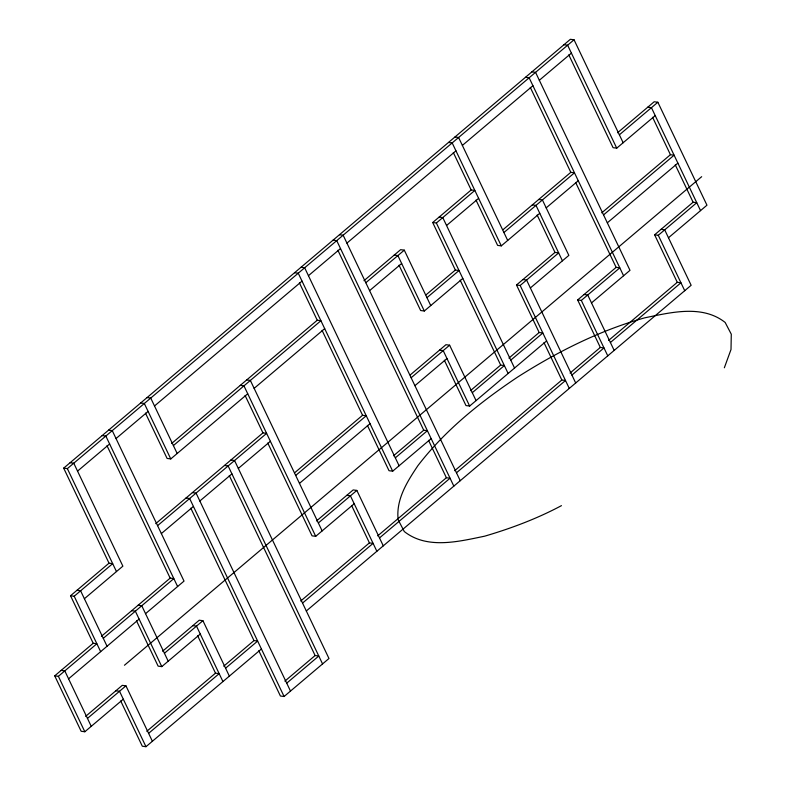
<?xml version="1.0" encoding="UTF-8"?>
<svg xmlns="http://www.w3.org/2000/svg" width="786" height="786" viewBox="0 0 786 786"><rect width="100%" height="100%" fill="white"/><g stroke="black" fill="none" stroke-linecap="round" stroke-linejoin="round"><path stroke-width="1.18" d="M724.348 367.779L731.009 349.495L731.285 334.197L725.164 322.457C702.271 304.388 670.772 312.474 644.785 317.819C599.453 330.513 557.107 351.922 517.522 377.133C480.511 401.911 445.171 430.148 417.897 465.666C407.158 481.72 395.81 499.601 398.158 519.801L404.289 531.542C427.171 549.611 458.67 541.525 484.657 536.18C511.126 528.408 537.093 518.652 561.459 505.644M123.304 699.186L84.829 731.756L81.154 731.275L54.715 675.842L58.39 676.314L96.865 643.744L93.2 643.262L70.534 595.749L74.198 596.23L112.683 563.66L109.018 563.179L63.686 468.142L570.371 39.3L574.045 39.781L623.151 142.738M63.686 468.142L67.36 468.623L574.045 39.781M77.549 471.119L109.618 443.972L105.835 436.053L102.17 435.572M145.538 613.67L184.022 581.1L116.033 438.549L148.102 411.402M154.518 405.979L302.03 281.123M308.446 275.69L340.515 248.553M346.921 243.12L455.959 150.843M462.374 145.41L532.918 85.703M591.514 302.905L629.989 270.335L539.334 80.27L571.412 53.124M171.584 443.52L317.249 320.236L320.914 320.717L173.401 445.574M363.977 280.69L400.624 249.673L404.289 250.154L430.738 305.587M432.693 222.526L471.178 189.957L474.842 190.438L436.368 223.008L432.693 222.526L455.359 270.04L459.034 270.522L426.955 297.668M365.814 282.724L404.289 250.154M145.479 413.131L167.094 458.444L170.768 458.926L247.728 393.776M254.143 388.353L324.697 328.636M369.587 290.643L401.656 263.497M446.556 225.503L478.625 198.357M70.534 595.749L109.018 563.179M155.746 523.633L262.946 432.899L266.611 433.381L157.583 525.657M426.032 294.858L455.359 270.04M503.001 229.718L570.803 172.331L574.478 172.812L503.924 232.528M617.531 132.785L654.188 101.758L657.853 102.239L706.958 205.195L668.473 237.765M619.368 134.819L657.853 102.239M84.397 598.726L122.871 566.156L73.766 463.2L70.101 462.718M161.356 533.576L193.425 506.439M199.841 501.006L231.909 473.87M238.325 468.436L270.394 441.3M399.042 265.226L420.648 310.529L424.322 311.01L462.807 278.44M476.011 200.086L497.617 245.389L501.291 245.871L539.766 213.301M546.182 207.877L578.25 180.731M568.789 54.863L613.07 147.68L616.735 148.161L655.219 115.591M54.715 675.842L93.2 643.262M101.443 636.287L170.159 578.123L173.834 578.604L103.28 638.32M294.809 472.632L362.572 415.273L366.247 415.755L295.693 475.461M410.213 374.951L445.947 344.7L449.621 345.182L476.061 400.614M516.5 284.994L554.985 252.424L558.659 252.895L520.175 285.475L516.5 284.994L539.167 332.507L542.841 332.989L510.772 360.126M601.742 212.849L670.438 154.704L674.103 155.186L603.55 214.902M411.137 377.752L449.621 345.182M68.579 678.809L139.122 619.093M299.466 483.39L370.019 423.674M414.92 385.671L446.988 358.534M530.363 287.961L568.848 255.391L542.409 199.958L538.734 199.477M607.332 222.821L677.886 163.105M124.453 665.251L701.672 176.683M85.625 716.37L122.272 685.353L125.947 685.834L152.386 741.267M162.584 651.23L199.241 620.213L202.916 620.694L229.355 676.127M316.522 520.951L353.169 489.933L356.844 490.415L383.283 545.848M393.481 455.811L423.723 430.217L427.388 430.699L395.319 457.845M470.45 390.671L500.682 365.077L504.357 365.559L472.288 392.695M508.935 358.102L539.167 332.507M577.651 299.938L616.136 267.368L619.8 267.849L581.316 300.419L577.651 299.938L600.317 347.451L603.982 347.933L571.913 375.079M654.62 234.798L693.095 202.228L696.769 202.709L658.285 235.279L654.62 234.798L677.277 282.312L680.951 282.793L610.398 342.509M87.462 718.404L125.947 685.834M164.421 653.264L202.916 620.694M318.359 522.985L356.844 490.415M136.509 620.822L158.124 666.135L161.788 666.616L200.273 634.047M267.771 443.029L312.052 535.846L315.717 536.327L354.201 503.757M367.406 425.403L389.021 470.706L392.686 471.187L431.17 438.617M444.365 360.263L465.98 405.566L469.645 406.048L546.614 340.908M146.795 731.304L215.492 673.16L219.166 673.641L148.613 733.348M223.735 666.184L253.976 640.59L257.641 641.071L225.572 668.208M300.724 601.015L369.42 542.88L373.095 543.362L302.541 603.068M377.693 535.875L446.389 477.731L450.054 478.212L379.51 537.929M454.662 470.726L561.833 380.021L565.507 380.503L456.47 472.789M570.076 373.045L600.317 347.451M608.58 340.456L677.277 282.312M120.69 700.915L142.305 746.219L145.97 746.7L261.424 648.99M306.314 610.987L691.14 285.279L664.701 229.846L661.026 229.365M284.886 681.128L315.117 655.534L318.792 656.015L286.723 683.162M258.8 650.72L280.415 696.023L284.09 696.504L328.98 658.501L234.542 460.517L230.878 460.036M563.955 44.733L567.63 45.205L616.735 148.161M531.886 71.87L535.561 72.351L539.334 80.27M525.48 77.303L529.145 77.775L623.583 275.768M647.772 107.191L651.437 107.672L700.542 210.628M454.927 137.01L458.592 137.491L507.697 240.447M448.511 142.443L452.186 142.924L501.291 245.871M532.318 204.9L535.993 205.382L562.432 260.814M439.109 217.103L442.773 217.584L514.545 368.045M339.473 234.719L343.148 235.201L460.242 480.708M333.067 240.152L336.732 240.634L453.836 486.131M394.208 255.096L397.883 255.578L424.322 311.01M522.916 279.561L526.591 280.042L575.696 382.998M584.067 294.504L587.732 294.986L614.18 350.428M300.999 267.299L304.663 267.771L399.101 465.764M294.583 272.722L298.248 273.204L392.686 471.187M439.541 350.134L443.206 350.615L469.645 406.048M246.696 379.952L250.361 380.434L322.132 530.904M240.28 385.376L243.955 385.857L315.717 536.327M147.07 397.578L150.735 398.06L177.174 453.493M140.655 403.002L144.319 403.483L170.768 458.926M108.586 430.148L112.251 430.63L116.033 438.549M224.462 465.469L228.137 465.951L322.565 663.934M346.754 495.357L350.428 495.838L376.867 551.281M192.393 492.606L196.068 493.087L290.496 691.081M185.977 498.039L189.652 498.52L284.09 696.504M76.949 590.325L80.614 590.807L107.053 646.239M138.09 605.269L141.765 605.751L168.204 661.183M131.684 610.693L135.349 611.174L161.788 666.616M192.825 625.646L196.5 626.128L222.939 681.56M61.131 670.409L64.796 670.89L91.245 726.323M115.856 690.786L119.531 691.267L145.97 746.7M652.596 117.311L670.438 154.704M675.262 164.824L693.095 202.228M658.285 235.279L684.724 290.712M530.304 87.423L570.803 172.331M575.637 182.46L616.136 267.368M581.316 300.419L607.765 355.852M537.152 215.02L554.985 252.424M520.175 285.475L569.28 388.422M453.335 152.563L471.178 189.957M543.991 342.627L561.833 380.021M436.368 223.008L508.129 373.478M460.183 280.17L500.682 365.077M337.892 250.282L423.723 430.217M428.547 440.337L446.389 477.731M299.407 282.842L317.249 320.236M322.073 330.366L362.572 415.273M351.588 505.477L369.42 542.88M245.104 395.496L262.946 432.899M229.296 475.599L315.117 655.534M190.811 508.169L253.976 640.59M109.618 443.972L177.607 586.523M107.004 445.701L170.159 578.123M197.65 635.766L215.492 673.16M67.36 468.623L116.466 571.579M74.198 596.23L100.647 651.663M58.39 676.314L84.829 731.756"/></g></svg>
